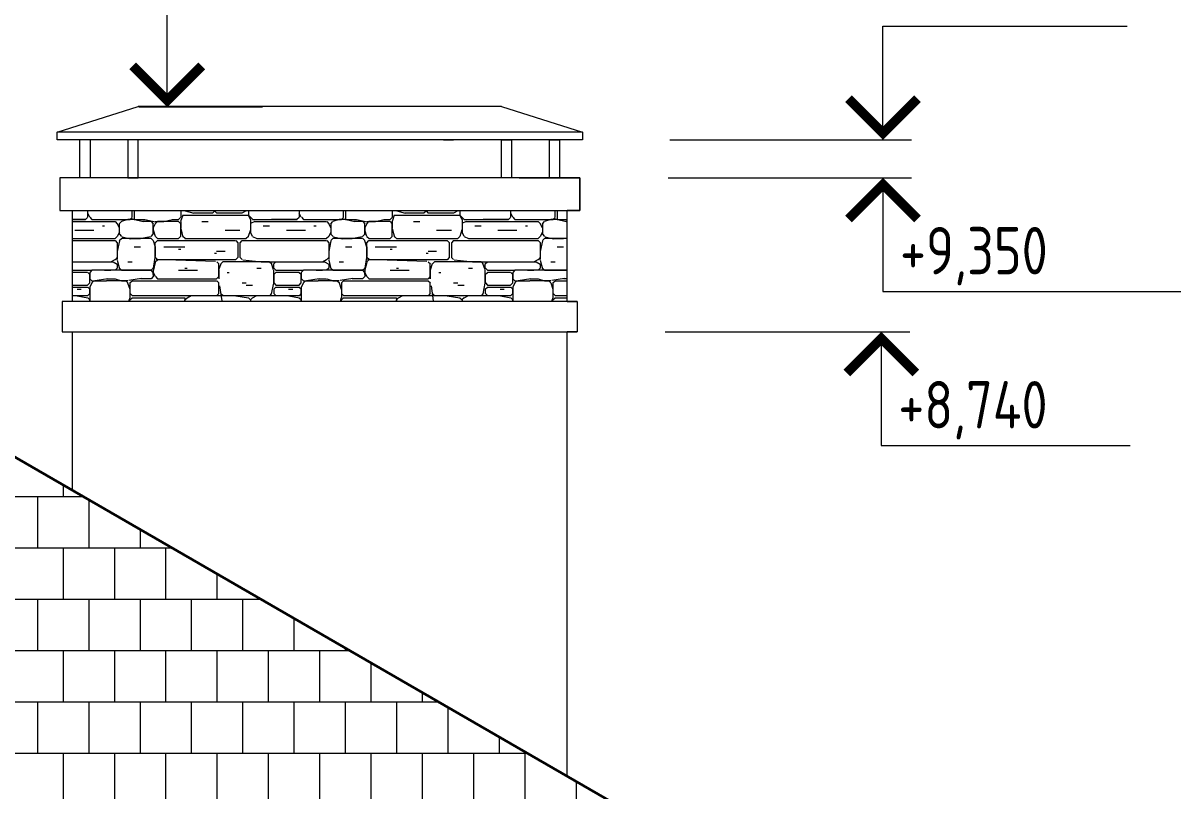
# Model space of a CAD drawing. Extents: x -12289450 to -10763036, y -7834513 to -6150123.
# Drawn here: x -11099011 to -11094425, y -7700798 to -7697759 of the extents above; entities that cross this region are included whole.
import ezdxf

# ---------------------------------------------------------------- set-up
doc = ezdxf.new("R2010")
doc.units = 0
doc.header["$LTSCALE"] = 25
doc.layers.add('008-ШТРИХОВКА', color=252, linetype='Continuous')
doc.layers.add('Крыши', color=7, linetype='Continuous')
doc.layers.add('RAZMER', color=7, linetype='Continuous', lineweight=9)
doc.styles.add('GOST 2.304', font='cs_gost2304.shx')

msp = doc.modelspace()

# ---------------------------------------------------------------- hatches: boundary and pattern name
at = {"layer": '008-ШТРИХОВКА', "lineweight": 18, "ltscale": 3}
h = msp.add_hatch(dxfattribs=at)
h.set_pattern_fill('AR-B88', color=256)
h.set_pattern_definition([(0, (-27601.4, -161115.81), (0, 203.2), []), (90, (-27601.4, -161115.81), (-101.6, 203.2), [203.2, -203.2])])
h.paths.add_polyline_path([(-11101851.8, -7698014.4), (-11101766, -7698014.4), (-11101706.3, -7698014.4), (-11101577.5, -7698015.2), (-11095676, -7701420.7), (-11100476, -7701420.7), (-11101793.6, -7700660), (-11102776, -7700092.8), (-11105076, -7701420.7), (-11106726.8, -7701420.7), (-11108676, -7701420.7), (-11104088.1, -7698771.9), (-11102776, -7698014.4), (-11102598.7, -7698014.4), (-11102342.8, -7698014.4), (-11102176, -7698014.4), (-11101981.3, -7698014.4)])
at = {"layer": 'RAZMER', "lineweight": 0, "ltscale": 4}
h = msp.add_hatch(dxfattribs=at)
h.set_pattern_fill('DSLSTN', color=251, scale=300, style=0, pattern_type=2)
h.set_pattern_definition([(180, (470011.6, -635207), (-1e-13, -837.9), [184.338, -653.562]), (0, (469198.8, -635240.5), (0, 837.9), [108.927, -728.973]), (0, (469307.8, -635282.4), (0, 837.9), [58.653, -779.247]), (315, (469299.4, -635274.06), (837.899983, -2e-13), [11.8497, -1173.11985]), (270, (469299.4, -635265.7), (837.9, -2e-13), [8.379, -829.521]), (270, (469299.4, -635248.9), (837.9, -2e-13), [16.758, -821.142]), (225, (469307.76, -635240.54), (-1e-13, -837.899983), [11.8497, -1173.11985]), (180, (469542.4, -635240.5), (-1e-13, -837.9), [234.612, -603.288]), (135, (469550.75, -635248.9), (-837.899983, 7e-14), [11.8497, -1173.11985]), (90, (469550.75, -635257.3), (-837.9, 5e-14), [8.379, -829.521]), (180, (469542.4, -634762.9), (-1e-13, -837.9), [351.918, -485.982]), (180, (469467, -634930.5), (-1e-13, -837.9), [159.201, -678.699]), (180, (469659.7, -634553.5), (-1e-13, -837.9), [343.539, -494.361]), (225, (469793.74, -635005.9), (-1e-13, -837.899983), [11.8497, -1173.11985]), (315, (469793.74, -635005.9), (837.899983, -2e-13), [11.8497, -1173.11985]), (45, (469559.1, -634704.3), (7e-14, 837.899983), [11.8497, -1173.11985]), (0, (469316.1, -634704.3), (0, 837.9), [242.991, -594.909]), (135, (469818.9, -634821.6), (-837.899983, 7e-14), [11.8497, -1173.11985]), (180, (469952.9, -634821.6), (-1e-13, -837.9), [134.064, -703.836]), (225, (469676.43, -634829.97), (-1e-13, -837.899983), [11.8497, -1173.11985]), (180, (469961.3, -634830), (-1e-13, -837.9), [284.886, -553.014]), (0, (469249.1, -635315.95), (0, 837.9), [16.758, -821.142]), (0, (469349.65, -634846.7), (0, 837.9), [8.379, -829.521]), (0, (469198.8, -634804.8), (0, 837.9), [50.274, -787.626]), (0, (469173.7, -634788.1), (0, 837.9), [16.758, -821.142]), (0, (469919.4, -634670.8), (0, 837.9), [33.516, -804.384]), (0, (469936.2, -634662.4), (0, 837.9), [67.032, -770.868]), (0, (469349.65, -635064.6), (0, 837.9), [8.379, -829.521]), (0, (469240.7, -635081.3), (0, 837.9), [75.411, -762.489]), (0, (469148.56, -635064.6), (0, 837.9), [25.137, -812.763]), (0, (469902.7, -635290.8), (0, 837.9), [16.758, -821.142]), (0, (469919.4, -635299.2), (0, 837.9), [25.137, -812.763]), (0, (469844, -635248.9), (0, 837.9), [8.379, -829.521]), (0, (469961.3, -635232.2), (0, 837.9), [16.758, -821.142]), (0, (469450.2, -635207), (0, 837.9), [16.758, -821.142]), (0, (469475.3, -635148.4), (0, 837.9), [25.137, -812.763]), (0, (469676.4, -635232.2), (0, 837.9), [8.379, -829.521]), (0, (469651.3, -635240.5), (0, 837.9), [75.411, -762.489]), (0, (469793.7, -635173.5), (0, 837.9), [8.379, -829.521]), (0, (469802.1, -635165.1), (0, 837.9), [33.516, -804.384]), (0, (469651.3, -635156.75), (0, 837.9), [8.379, -829.521]), (0, (469592.64, -635148.4), (0, 837.9), [83.79, -754.11]), (0, (469835.6, -635081.3), (0, 837.9), [58.653, -779.247]), (0, (469743.5, -635047.8), (0, 837.9), [25.137, -812.763]), (0, (469517.2, -634980.8), (0, 837.9), [8.379, -829.521]), (0, (469601, -634964), (0, 837.9), [16.758, -821.142]), (0, (469609.4, -634955.65), (0, 837.9), [16.758, -821.142]), (0, (469374.8, -634570.2), (0, 837.9), [8.379, -829.521]), (0, (469374.8, -634620.5), (0, 837.9), [50.274, -787.626]), (0, (469525.6, -634587), (0, 837.9), [16.758, -821.142]), (0, (469542.4, -634578.6), (0, 837.9), [67.032, -770.868]), (0, (469467, -634746.2), (0, 837.9), [16.758, -821.142]), (0, (469282.6, -634729.4), (0, 837.9), [25.137, -812.763]), (0, (469274.24, -634721), (0, 837.9), [108.927, -728.973]), (0, (469760.2, -634762.9), (0, 837.9), [8.379, -829.521]), (0, (469626.2, -634746.2), (0, 837.9), [8.379, -829.521]), (0, (469642.9, -634754.56), (0, 837.9), [25.137, -812.763]), (0, (469869.15, -634880.24), (0, 837.9), [41.895, -796.005]), (0, (469835.6, -634871.9), (0, 837.9), [41.895, -796.005]), (0, (469693.2, -634888.6), (0, 837.9), [16.758, -821.142]), (0, (469718.3, -634846.7), (0, 837.9), [16.758, -821.142]), (0, (469709.95, -634838.35), (0, 837.9), [16.758, -821.142]), (0, (469542.4, -634905.4), (0, 837.9), [25.137, -812.763]), (0, (469416.7, -634897), (0, 837.9), [16.758, -821.142]), (0, (469408.3, -634905.4), (0, 837.9), [16.758, -821.142]), (0, (469341.3, -634888.6), (0, 837.9), [16.758, -821.142]), (270, (469299.4, -634469.7), (837.9, -2e-13), [75.411, -762.489]), (243.43495, (469307.76, -634452.9), (3.1e-05, -837.899992), [18.736014, -1854.86532]), (251.56505, (469458.58, -634511.57), (-7e-06, -837.899987), [26.49673, -2623.1757]), (270, (469458.6, -634478.05), (837.9, -2e-13), [33.516, -804.384]), (288.43495, (469450.2, -634452.91), (837.9000444, -1675.799994), [26.49673, -2623.1757]), (333.43495, (469106.66, -635106.48), (837.899992, 3.1e-05), [18.736014, -1854.86532]), (296.56505, (469098.3, -635089.7), (837.900001, -837.900036), [18.736014, -1854.86532]), (270, (469098.3, -635056.2), (837.9, -2e-13), [33.516, -804.384]), (206.56505, (469115.04, -635047.82), (-837.900036, -837.900001), [18.736014, -1854.86532]), (26.565051, (469106.66, -634511.57), (837.900021, 837.900016), [18.736014, -1854.86532]), (348.69007, (469115.04, -634578.6), (837.8999923, 3.91e-05), [42.72469, -4229.7438]), (333.43495, (469098.3, -634570.22), (837.899992, 3.1e-05), [18.736014, -1854.86532]), (270, (469098.3, -634519.95), (837.9, -2e-13), [50.274, -787.626]), (225, (469106.66, -634511.57), (-1e-13, -837.899983), [11.8497, -1173.11985]), (0, (469106.7, -635039.44), (0, 837.9), [175.959, -661.941]), (315, (469089.9, -635022.7), (837.899983, -2e-13), [23.69939, -1161.27015]), (270, (469089.9, -634972.4), (837.9, -2e-13), [50.274, -787.626]), (243.43495, (469098.3, -634955.65), (3.1e-05, -837.899992), [18.736014, -1854.86532]), (225, (469106.66, -634947.3), (-1e-13, -837.899983), [11.8497, -1173.11985]), (194.03624, (469140.18, -634938.9), (-2513.7000764, -837.899857), [34.547505, -3420.2028]), (0, (469467, -634930.5), (0, 837.9), [16.758, -821.142]), (0, (469240.7, -635299.2), (0, 837.9), [41.895, -796.005]), (0, (469198.8, -635307.6), (0, 837.9), [92.169, -745.731]), (45, (469198.83, -634654), (7e-14, 837.899983), [23.69939, -1161.27015]), (90, (469198.8, -634687.5), (-837.9, 5e-14), [33.516, -804.384]), (135, (469207.2, -634695.9), (-837.899983, 7e-14), [11.8497, -1173.11985]), (116.56505, (469307.76, -634662.4), (-837.900001, 837.900036), [18.736014, -1854.86532]), (90, (469307.8, -634679.15), (-837.9, 5e-14), [16.758, -821.142]), (63.434949, (469299.38, -634695.9), (-1.6e-05, 837.899992), [18.736014, -1854.86532]), (288.43495, (469835.64, -634670.77), (837.9000444, -1675.799994), [26.49673, -2623.1757]), (270, (469835.6, -634662.4), (837.9, -2e-13), [8.379, -829.521]), (243.43495, (469844, -634645.63), (3.1e-05, -837.899992), [18.736014, -1854.86532]), (251.56505, (469936.18, -635081.34), (-7e-06, -837.899987), [26.49673, -2623.1757]), (270, (469936.2, -635039.44), (837.9, -2e-13), [41.895, -796.005]), (296.56505, (469927.8, -635022.7), (837.900001, -837.900036), [18.736014, -1854.86532]), (288.43495, (469550.75, -635081.34), (837.9000444, -1675.799994), [26.49673, -2623.1757]), (270, (469550.75, -635073), (837.9, -2e-13), [8.379, -829.521]), (243.43495, (469559.13, -635056.2), (3.1e-05, -837.899992), [18.736014, -1854.86532]), (243.43495, (469416.7, -635089.7), (3.1e-05, -837.899992), [18.736014, -1854.86532]), (270, (469416.7, -635073), (837.9, -2e-13), [16.758, -821.142]), (296.56505, (469408.3, -635056.2), (837.900001, -837.900036), [18.736014, -1854.86532]), (315, (469550.75, -634662.4), (837.899983, -2e-13), [23.69939, -1161.27015]), (63.434949, (469408.3, -634838.35), (-1.6e-05, 837.899992), [18.736014, -1854.86532]), (90, (469408.3, -634855.1), (-837.9, 5e-14), [16.758, -821.142]), (135, (469425.06, -634871.86), (-837.899983, 7e-14), [23.69939, -1161.27015]), (90, (469978.1, -634913.8), (-837.9, 5e-14), [75.411, -762.489]), (45, (469969.7, -634922.14), (7e-14, 837.899983), [11.8497, -1173.11985]), (270, (469927.8, -634938.9), (837.9, -2e-13), [58.653, -779.247]), (270, (469793.7, -634938.9), (837.9, -2e-13), [67.032, -770.868]), (108.43495, (470028.35, -635240.54), (-837.9000444, 1675.799994), [26.49673, -2623.1757]), (90, (470028.35, -635290.8), (-837.9, 5e-14), [50.274, -787.626]), (78.690068, (470019.97, -635332.71), (-9.9e-06, 837.8999923), [42.72469, -4229.7438]), (278.1301, (469810.5, -635274.06), (837.8997774, -5027.3998965), [59.24848, -5865.5994]), (270, (469810.5, -635240.5), (837.9, -2e-13), [33.516, -804.384]), (251.56505, (469818.88, -635215.4), (-7e-06, -837.899987), [26.49673, -2623.1757]), (333.43495, (469391.55, -635207.02), (837.899992, 3.1e-05), [18.736014, -1854.86532]), (180, (469399.9, -635240.5), (-1e-13, -837.9), [58.653, -779.247]), (0, (469307.8, -634880.24), (0, 837.9), [343.539, -494.361]), (180, (469450.2, -635282.4), (-1e-13, -837.9), [83.79, -754.11]), (189.46232, (469500.48, -635274.06), (-4189.4998786, -837.8998155), [50.96747, -5045.7792]), (180, (469542.4, -635274.06), (-1e-13, -837.9), [41.895, -796.005]), (0, (469475.3, -635240.5), (0, 837.9), [25.137, -812.763]), (0, (469358, -635240.5), (0, 837.9), [25.137, -812.763]), (180, (469215.6, -634938.9), (-1e-13, -837.9), [75.411, -762.489]), (90, (469299.4, -634930.5), (-837.9, 5e-14), [50.274, -787.626]), (63.434949, (469291, -634947.27), (-1.6e-05, 837.899992), [18.736014, -1854.86532]), (0, (469265.9, -634947.3), (0, 837.9), [25.137, -812.763]), (350.53768, (469215.59, -634938.9), (837.8999918, 3.62e-05), [50.96747, -5045.7792]), (0, (469240.7, -634947.3), (0, 837.9), [41.895, -796.005]), (350.53768, (469190.45, -634938.9), (837.8999918, 3.62e-05), [50.96747, -5045.7792]), (350.53768, (469877.53, -634503.19), (837.8999918, 3.62e-05), [50.96747, -5045.7792]), (0, (469701.6, -634503.2), (0, 837.9), [175.959, -661.941]), (26.565051, (469684.8, -634511.57), (837.900021, 837.900016), [18.736014, -1854.86532]), (0, (469467, -634511.6), (0, 837.9), [209.475, -628.425]), (0, (469425.1, -634444.5), (0, 837.9), [16.758, -821.142]), (341.56505, (469399.93, -634436.16), (837.899987, -7e-06), [26.49673, -2623.1757]), (0, (469366.4, -634436.16), (0, 837.9), [33.516, -804.384]), (9.4623222, (469316.14, -634444.53), (4189.4998465, 837.8999764), [50.96747, -5045.7792]), (348.69007, (469249.1, -634503.19), (837.8999923, 3.91e-05), [42.72469, -4229.7438]), (0, (469123.4, -634503.2), (0, 837.9), [125.685, -712.215]), (8.1301023, (469232.35, -634586.98), (5027.3998629, 837.8999792), [59.24848, -5865.5994]), (0, (469156.9, -634587), (0, 837.9), [75.411, -762.489]), (281.30993, (469299.38, -634603.74), (837.8998758, -3351.6001317), [42.72469, -4229.7438]), (270, (469299.4, -634578.6), (837.9, -2e-13), [25.137, -812.763]), (243.43495, (469307.76, -634561.84), (3.1e-05, -837.899992), [18.736014, -1854.86532]), (0, (469575.9, -634545.1), (0, 837.9), [50.274, -787.626]), (0, (469366.4, -634545.1), (0, 837.9), [41.895, -796.005]), (0, (469642.9, -634654), (0, 837.9), [16.758, -821.142]), (9.4623222, (469592.64, -634662.39), (4189.4998465, 837.8999764), [50.96747, -5045.7792]), (0, (469391.55, -634662.4), (0, 837.9), [201.096, -636.804]), (0, (469391.55, -634662.4), (0, 837.9), [58.653, -779.247]), (353.65981, (469316.14, -634654.01), (837.8999791, 3.02e-05), [75.87507, -7511.6322]), (180, (469952.9, -634628.9), (-1e-13, -837.9), [276.507, -561.393]), (0, (469676.4, -634587), (0, 837.9), [276.507, -561.393]), (0, (469818.9, -634762.9), (0, 837.9), [184.338, -653.562]), (0, (469818.9, -634712.7), (0, 837.9), [184.338, -653.562]), (0, (469701.6, -634712.7), (0, 837.9), [117.306, -720.594]), (333.43495, (469684.8, -634704.3), (837.899992, 3.1e-05), [18.736014, -1854.86532]), (348.69007, (469785.36, -634628.87), (837.8999923, 3.91e-05), [42.72469, -4229.7438]), (14.036243, (469684.81, -634637.25), (2513.7000325, 837.8999888), [34.547505, -3420.2028]), (180, (469408.3, -634922.1), (-1e-13, -837.9), [67.032, -770.868]), (0, (469190.45, -634712.7), (0, 837.9), [351.918, -485.982]), (0, (469450.2, -634771.3), (0, 837.9), [50.274, -787.626]), (0, (469316.1, -634871.9), (0, 837.9), [83.79, -754.11]), (165.96376, (469190.45, -634880.24), (-837.8999707, -6.1e-05), [34.547505, -3420.2028]), (180, (469249.1, -634880.24), (-1e-13, -837.9), [58.653, -779.247]), (187.12502, (469316.14, -634871.86), (-5865.3000122, -837.9003778), [67.55366, -6687.8121]), (0, (469156.9, -634771.3), (0, 837.9), [242.991, -594.909]), (0, (469467, -635341.1), (0, 837.9), [335.16, -502.74]), (0, (469726.7, -635274.06), (0, 837.9), [41.895, -796.005]), (0, (469467, -635282.4), (0, 837.9), [335.16, -502.74]), (296.56505, (469550.75, -635248.92), (837.900001, -837.900036), [18.736014, -1854.86532]), (270, (469550.75, -635240.5), (837.9, -2e-13), [8.379, -829.521]), (255.96376, (469559.13, -635207.02), (6.1e-05, -837.8999707), [34.547505, -3420.2028]), (0, (469567.5, -635198.64), (0, 837.9), [310.023, -527.877]), (284.03624, (469659.68, -635072.96), (837.899857, -2513.7000764), [34.547505, -3420.2028]), (270, (469659.7, -635047.8), (837.9, -2e-13), [25.137, -812.763]), (251.56505, (469668.06, -635022.69), (-7e-06, -837.899987), [26.49673, -2623.1757]), (0, (469567.5, -635123.2), (0, 837.9), [310.023, -527.877]), (180, (469902.7, -635014.3), (-1e-13, -837.9), [100.548, -737.352]), (206.56505, (469919.43, -635005.93), (-837.900036, -837.900001), [18.736014, -1854.86532]), (315, (469659.7, -634989.17), (837.899983, -2e-13), [11.8497, -1173.11985]), (270, (469659.7, -634972.4), (837.9, -2e-13), [16.758, -821.142]), (243.43495, (469668.06, -634938.9), (3.1e-05, -837.899992), [18.736014, -1854.86532]), (135, (469793.74, -634947.3), (-837.899983, 7e-14), [23.69939, -1161.27015]), (165.96376, (469709.95, -635014.3), (-837.8999707, -6.1e-05), [34.547505, -3420.2028]), (180, (469785.4, -635014.3), (-1e-13, -837.9), [75.411, -762.489]), (0, (469668.06, -635022.7), (0, 837.9), [259.749, -578.151]), (26.565051, (469383.17, -635207.02), (837.900021, 837.900016), [18.736014, -1854.86532]), (0, (469349.65, -635207), (0, 837.9), [33.516, -804.384]), (0, (469140.2, -635207), (0, 837.9), [83.79, -754.11]), (353.65981, (469064.77, -635198.645), (837.8999791, 3.02e-05), [75.87507, -7511.6322]), (0, (469064.8, -635123.2), (0, 837.9), [335.16, -502.74]), (0, (469123.4, -635114.85), (0, 837.9), [276.507, -561.393]), (0, (469115, -635047.8), (0, 837.9), [284.886, -553.014]), (260.53768, (469559.13, -635181.89), (3.62e-05, -837.8999918), [50.96747, -5045.7792]), (270, (469559.1, -635148.4), (837.9, -2e-13), [33.516, -804.384]), (288.43495, (469550.75, -635123.23), (837.9000444, -1675.799994), [26.49673, -2623.1757]), (284.03624, (469408.3, -635198.64), (837.899857, -2513.7000764), [34.547505, -3420.2028]), (270, (469408.3, -635165.1), (837.9, -2e-13), [33.516, -804.384]), (258.69007, (469416.69, -635123.23), (3.91e-05, -837.8999923), [42.72469, -4229.7438]), (45, (469542.4, -635106.5), (7e-14, 837.899983), [11.8497, -1173.11985]), (11.309932, (469500.48, -635114.85), (3351.6001025, 837.8999928), [42.72469, -4229.7438]), (0, (469458.6, -635114.85), (0, 837.9), [41.895, -796.005]), (345.96376, (469425.06, -635106.48), (837.8999707, 6.1e-05), [34.547505, -3420.2028]), (198.43495, (469450.2, -635039.44), (-1675.799994, -837.9000444), [26.49673, -2623.1757]), (180, (469475.3, -635039.44), (-1e-13, -837.9), [25.137, -812.763]), (165.96376, (469508.85, -635047.82), (-837.8999707, -6.1e-05), [34.547505, -3420.2028]), (180, (469542.4, -635047.8), (-1e-13, -837.9), [33.516, -804.384]), (0, (469450.2, -635039.44), (0, 837.9), [8.379, -829.521]), (0, (469307.8, -635039.44), (0, 837.9), [150.822, -687.078]), (345.96376, (469425.06, -634964.03), (837.8999707, 6.1e-05), [34.547505, -3420.2028]), (0, (469349.65, -634964), (0, 837.9), [75.411, -762.489]), (11.309932, (469307.76, -634972.41), (3351.6001025, 837.8999928), [42.72469, -4229.7438]), (296.56505, (469291, -635014.3), (837.900001, -837.900036), [18.736014, -1854.86532]), (270, (469291, -635005.9), (837.9, -2e-13), [8.379, -829.521]), (251.56505, (469299.38, -634980.8), (-7e-06, -837.899987), [26.49673, -2623.1757]), (270, (469475.3, -634938.9), (837.9, -2e-13), [100.548, -737.352]), (351.8699, (469408.31, -634922.14), (837.8999899, 3.95e-05), [59.24848, -5865.5994]), (0, (469366.4, -634922.1), (0, 837.9), [41.895, -796.005]), (0, (469626.2, -635039.44), (0, 837.9), [25.137, -812.763]), (14.036243, (469592.64, -635047.82), (2513.7000325, 837.8999888), [34.547505, -3420.2028]), (0, (469559.1, -635047.8), (0, 837.9), [33.516, -804.384]), (348.69007, (469517.23, -635039.44), (837.8999923, 3.91e-05), [42.72469, -4229.7438]), (0, (469475.3, -635039.44), (0, 837.9), [41.895, -796.005]), (180, (469651.3, -634930.5), (-1e-13, -837.9), [167.58, -670.32]), (14.036243, (469936.18, -634930.52), (2513.7000325, 837.8999888), [34.547505, -3420.2028]), (0, (469726.7, -634930.5), (0, 837.9), [209.475, -628.425]), (243.43495, (469810.5, -634788.07), (3.1e-05, -837.899992), [18.736014, -1854.86532]), (270, (469810.5, -634762.9), (837.9, -2e-13), [25.137, -812.763]), (281.30993, (469802.12, -634721.04), (837.8998758, -3351.6001317), [42.72469, -4229.7438]), (296.56505, (469550.75, -634788.07), (837.900001, -837.900036), [18.736014, -1854.86532]), (270, (469550.75, -634746.2), (837.9, -2e-13), [41.895, -796.005]), (251.56505, (469559.13, -634721.04), (-7e-06, -837.899987), [26.49673, -2623.1757]), (0, (469559.1, -634721), (0, 837.9), [242.991, -594.909]), (0, (469567.5, -634813.2), (0, 837.9), [226.233, -611.667]), (26.565051, (469952.94, -634821.6), (837.900021, 837.900016), [18.736014, -1854.86532]), (333.43495, (469961.32, -634829.97), (837.899992, 3.1e-05), [18.736014, -1854.86532]), (90, (469668.06, -634846.7), (-837.9, 5e-14), [8.379, -829.521]), (75.963757, (469659.68, -634880.24), (-1.7e-05, 837.8999707), [34.547505, -3420.2028]), (90, (469659.7, -634930.5), (-837.9, 5e-14), [50.274, -787.626]), (0, (469416.7, -634821.6), (0, 837.9), [234.612, -603.288]), (0, (469450.2, -634813.2), (0, 837.9), [41.895, -796.005]), (180, (469542.4, -634813.2), (-1e-13, -837.9), [125.685, -712.215]), (225, (469550.75, -634804.83), (-1e-13, -837.899983), [11.8497, -1173.11985]), (270, (469550.75, -634779.7), (837.9, -2e-13), [25.137, -812.763]), (315, (469542.4, -634771.3), (837.899983, -2e-13), [11.8497, -1173.11985]), (0, (469416.7, -634771.3), (0, 837.9), [125.685, -712.215]), (45, (469408.3, -634779.7), (7e-14, 837.899983), [11.8497, -1173.11985]), (90, (469408.3, -634804.8), (-837.9, 5e-14), [25.137, -812.763]), (135, (469416.7, -634813.2), (-837.899983, 7e-14), [11.8497, -1173.11985]), (26.565051, (469634.54, -634930.5), (837.900021, 837.900016), [18.736014, -1854.86532]), (0, (469592.64, -634930.5), (0, 837.9), [41.895, -796.005]), (0, (469307.8, -634922.1), (0, 837.9), [33.516, -804.384]), (180, (469651.3, -634871.9), (-1e-13, -837.9), [226.233, -611.667]), (180, (469969.7, -634771.3), (-1e-13, -837.9), [150.822, -687.078]), (225, (469550.75, -635265.7), (-1e-13, -837.899983), [11.8497, -1173.11985]), (45, (469291, -635299.2), (7e-14, 837.899983), [11.8497, -1173.11985]), (315, (469291, -635248.9), (837.899983, -2e-13), [11.8497, -1173.11985]), (45, (469190.45, -635257.3), (7e-14, 837.899983), [11.8497, -1173.11985]), (315, (469190.45, -635290.8), (837.899983, -2e-13), [11.8497, -1173.11985]), (45, (469190.45, -635315.95), (7e-14, 837.899983), [11.8497, -1173.11985]), (315, (469190.45, -635332.7), (837.899983, -2e-13), [11.8497, -1173.11985]), (225, (469299.4, -635332.7), (-1e-13, -837.899983), [11.8497, -1173.11985]), (315, (469291, -635307.6), (837.899983, -2e-13), [11.8497, -1173.11985]), (315, (469458.6, -635332.7), (837.899983, -2e-13), [11.8497, -1173.11985]), (45, (469458.6, -635290.8), (7e-14, 837.899983), [11.8497, -1173.11985]), (225, (470020, -635332.7), (-1e-13, -837.899983), [11.8497, -1173.11985]), (315, (470011.6, -635207), (837.899983, -2e-13), [11.8497, -1173.11985]), (45, (469818.9, -635215.4), (7e-14, 837.899983), [11.8497, -1173.11985]), (315, (469818.9, -635332.7), (837.899983, -2e-13), [11.8497, -1173.11985]), (225, (469810.5, -635332.7), (-1e-13, -837.899983), [11.8497, -1173.11985]), (315, (469802.1, -635282.43), (837.899983, -2e-13), [11.8497, -1173.11985]), (225, (469810.5, -635265.7), (-1e-13, -837.899983), [11.8497, -1173.11985]), (315, (469802.1, -635207), (837.899983, -2e-13), [11.8497, -1173.11985]), (315, (469559.1, -635265.7), (837.899983, -2e-13), [11.8497, -1173.11985]), (45, (469559.1, -635207), (7e-14, 837.899983), [11.8497, -1173.11985]), (45, (469542.4, -635240.54), (7e-14, 837.899983), [11.8497, -1173.11985]), (315, (469416.7, -635232.16), (837.899983, -2e-13), [11.8497, -1173.11985]), (225, (469408.3, -635232.16), (-1e-13, -837.899983), [11.8497, -1173.11985]), (315, (469190.45, -635232.16), (837.899983, -2e-13), [11.8497, -1173.11985]), (45, (469190.45, -635215.4), (7e-14, 837.899983), [11.8497, -1173.11985]), (135, (469567.5, -635198.64), (-837.899983, 7e-14), [11.8497, -1173.11985]), (225, (469885.9, -635190.27), (-1e-13, -837.899983), [11.8497, -1173.11985]), (315, (469877.53, -635123.23), (837.899983, -2e-13), [11.8497, -1173.11985]), (45, (469559.1, -635131.6), (7e-14, 837.899983), [11.8497, -1173.11985]), (315, (469542.4, -635114.85), (837.899983, -2e-13), [11.8497, -1173.11985]), (315, (469542.4, -635047.8), (837.899983, -2e-13), [11.8497, -1173.11985]), (45, (469416.7, -635056.2), (7e-14, 837.899983), [11.8497, -1173.11985]), (315, (469416.7, -635098.1), (837.899983, -2e-13), [11.8497, -1173.11985]), (45, (469416.7, -635123.23), (7e-14, 837.899983), [11.8497, -1173.11985]), (225, (469408.3, -635190.27), (-1e-13, -837.899983), [11.8497, -1173.11985]), (315, (469056.4, -635190.27), (837.899983, -2e-13), [11.8497, -1173.11985]), (225, (469064.77, -635123.23), (-1e-13, -837.899983), [11.8497, -1173.11985]), (315, (469399.9, -635123.23), (837.899983, -2e-13), [11.8497, -1173.11985]), (225, (469408.3, -635106.5), (-1e-13, -837.899983), [11.8497, -1173.11985]), (315, (469399.9, -635047.8), (837.899983, -2e-13), [11.8497, -1173.11985]), (225, (469291, -635031.06), (-1e-13, -837.899983), [11.8497, -1173.11985]), (315, (469282.6, -634947.3), (837.899983, -2e-13), [11.8497, -1173.11985]), (45, (469148.56, -634888.6), (7e-14, 837.899983), [11.8497, -1173.11985]), (315, (469148.56, -634930.5), (837.899983, -2e-13), [11.8497, -1173.11985]), (45, (469475.34, -634938.9), (7e-14, 837.899983), [11.8497, -1173.11985]), (45, (469458.6, -635039.44), (7e-14, 837.899983), [11.8497, -1173.11985]), (315, (469299.4, -635031.06), (837.899983, -2e-13), [11.8497, -1173.11985]), (45, (469299.4, -634980.8), (7e-14, 837.899983), [11.8497, -1173.11985]), (315, (469458.6, -634972.4), (837.899983, -2e-13), [11.8497, -1173.11985]), (225, (469475.34, -634955.65), (-1e-13, -837.899983), [11.8497, -1173.11985]), (315, (469466.96, -634930.5), (837.899983, -2e-13), [11.8497, -1173.11985]), (315, (469299.4, -634955.65), (837.899983, -2e-13), [11.8497, -1173.11985]), (45, (469299.4, -634938.9), (7e-14, 837.899983), [11.8497, -1173.11985]), (315, (469299.4, -634913.76), (837.899983, -2e-13), [11.8497, -1173.11985]), (45, (469299.4, -634888.6), (7e-14, 837.899983), [11.8497, -1173.11985]), (315, (469651.3, -634880.24), (837.899983, -2e-13), [11.8497, -1173.11985]), (225, (469659.7, -634913.76), (-1e-13, -837.899983), [11.8497, -1173.11985]), (315, (469651.3, -634930.5), (837.899983, -2e-13), [11.8497, -1173.11985]), (45, (469651.3, -635039.44), (7e-14, 837.899983), [11.8497, -1173.11985]), (45, (469651.3, -635114.85), (7e-14, 837.899983), [11.8497, -1173.11985]), (315, (469559.1, -635106.5), (837.899983, -2e-13), [11.8497, -1173.11985]), (45, (469559.1, -635056.2), (7e-14, 837.899983), [11.8497, -1173.11985]), (315, (469651.3, -635047.8), (837.899983, -2e-13), [11.8497, -1173.11985]), (135, (469676.43, -635114.85), (-837.899983, 7e-14), [11.8497, -1173.11985]), (225, (469927.8, -635106.5), (-1e-13, -837.899983), [11.8497, -1173.11985]), (315, (469668.06, -634997.55), (837.899983, -2e-13), [11.8497, -1173.11985]), (45, (469668.06, -634938.9), (7e-14, 837.899983), [11.8497, -1173.11985]), (45, (469919.4, -635005.9), (7e-14, 837.899983), [11.8497, -1173.11985]), (45, (469793.74, -634938.9), (7e-14, 837.899983), [11.8497, -1173.11985]), (315, (469919.4, -634930.5), (837.899983, -2e-13), [11.8497, -1173.11985]), (135, (469978.1, -634779.7), (-837.899983, 7e-14), [11.8497, -1173.11985]), (45, (469969.7, -634813.2), (7e-14, 837.899983), [11.8497, -1173.11985]), (225, (469659.7, -634863.5), (-1e-13, -837.899983), [11.8497, -1173.11985]), (315, (469651.3, -634821.6), (837.899983, -2e-13), [11.8497, -1173.11985]), (135, (470011.6, -634721.04), (-837.899983, 7e-14), [11.8497, -1173.11985]), (45, (470003.2, -634762.94), (7e-14, 837.899983), [11.8497, -1173.11985]), (315, (469810.5, -634754.56), (837.899983, -2e-13), [11.8497, -1173.11985]), (45, (469810.5, -634721.04), (7e-14, 837.899983), [11.8497, -1173.11985]), (45, (469810.5, -634779.7), (7e-14, 837.899983), [11.8497, -1173.11985]), (225, (469802.1, -634804.83), (-1e-13, -837.899983), [11.8497, -1173.11985]), (315, (469559.1, -634804.83), (837.899983, -2e-13), [11.8497, -1173.11985]), (225, (469408.3, -634863.5), (-1e-13, -837.899983), [11.8497, -1173.11985]), (315, (469148.56, -634863.5), (837.899983, -2e-13), [11.8497, -1173.11985]), (45, (469148.56, -634779.7), (7e-14, 837.899983), [11.8497, -1173.11985]), (315, (469399.9, -634771.3), (837.899983, -2e-13), [11.8497, -1173.11985]), (225, (469550.75, -634754.56), (-1e-13, -837.899983), [11.8497, -1173.11985]), (315, (469542.4, -634712.66), (837.899983, -2e-13), [11.8497, -1173.11985]), (315, (469182.1, -634754.56), (837.899983, -2e-13), [11.8497, -1173.11985]), (225, (469190.45, -634712.66), (-1e-13, -837.899983), [11.8497, -1173.11985]), (315, (469131.8, -634620.5), (837.899983, -2e-13), [11.8497, -1173.11985]), (45, (469131.8, -634595.36), (7e-14, 837.899983), [11.8497, -1173.11985]), (315, (469291, -634511.57), (837.899983, -2e-13), [11.8497, -1173.11985]), (225, (469299.4, -634570.2), (-1e-13, -837.899983), [11.8497, -1173.11985]), (315, (469291, -634587), (837.899983, -2e-13), [11.8497, -1173.11985]), (225, (469299.4, -634620.5), (-1e-13, -837.899983), [11.8497, -1173.11985]), (315, (469207.2, -634695.9), (837.899983, -2e-13), [11.8497, -1173.11985]), (225, (469299.4, -634695.9), (-1e-13, -837.899983), [11.8497, -1173.11985]), (315, (469291, -634637.25), (837.899983, -2e-13), [11.8497, -1173.11985]), (315, (469307.76, -634695.9), (837.899983, -2e-13), [11.8497, -1173.11985]), (45, (469307.76, -634670.77), (7e-14, 837.899983), [11.8497, -1173.11985]), (315, (469550.75, -634662.4), (837.899983, -2e-13), [11.8497, -1173.11985]), (315, (469567.5, -634704.3), (837.899983, -2e-13), [11.8497, -1173.11985]), (45, (469567.5, -634670.77), (7e-14, 837.899983), [11.8497, -1173.11985]), (225, (469676.43, -634704.3), (-1e-13, -837.899983), [11.8497, -1173.11985]), (315, (469668.06, -634662.4), (837.899983, -2e-13), [11.8497, -1173.11985]), (315, (469676.43, -634695.9), (837.899983, -2e-13), [11.8497, -1173.11985]), (225, (469835.64, -634695.9), (-1e-13, -837.899983), [23.69939, -1161.27015]), (315, (469844, -634695.9), (837.899983, -2e-13), [11.8497, -1173.11985]), (225, (470036.73, -634695.9), (-1e-13, -837.899983), [11.8497, -1173.11985]), (315, (470028.35, -634637.25), (837.899983, -2e-13), [11.8497, -1173.11985]), (45, (469844, -634645.63), (7e-14, 837.899983), [11.8497, -1173.11985]), (315, (469827.26, -634637.25), (837.899983, -2e-13), [11.8497, -1173.11985]), (45, (469676.43, -634645.63), (7e-14, 837.899983), [11.8497, -1173.11985]), (45, (469659.7, -634654), (7e-14, 837.899983), [11.8497, -1173.11985]), (315, (469307.76, -634645.63), (837.899983, -2e-13), [11.8497, -1173.11985]), (225, (469316.14, -634553.46), (-1e-13, -837.899983), [11.8497, -1173.11985]), (315, (469659.7, -634553.46), (837.899983, -2e-13), [11.8497, -1173.11985]), (225, (469676.43, -634536.7), (-1e-13, -837.899983), [11.8497, -1173.11985]), (315, (469458.6, -634536.7), (837.899983, -2e-13), [11.8497, -1173.11985]), (45, (469458.6, -634519.95), (7e-14, 837.899983), [11.8497, -1173.11985]), (45, (469441.8, -634545.1), (7e-14, 837.899983), [11.8497, -1173.11985]), (45, (469307.76, -634452.9), (7e-14, 837.899983), [11.8497, -1173.11985]), (315, (469441.8, -634444.53), (837.899983, -2e-13), [11.8497, -1173.11985]), (45, (469952.94, -634628.9), (7e-14, 837.899983), [11.8497, -1173.11985]), (315, (469668.06, -634620.5), (837.899983, -2e-13), [11.8497, -1173.11985]), (225, (469676.43, -634587), (-1e-13, -837.899983), [11.8497, -1173.11985]), (315, (469952.94, -634587), (837.899983, -2e-13), [11.8497, -1173.11985]), (45, (469927.8, -634578.6), (7e-14, 837.899983), [11.8497, -1173.11985]), (315, (469676.43, -634570.2), (837.899983, -2e-13), [11.8497, -1173.11985]), (45, (469676.43, -634519.95), (7e-14, 837.899983), [11.8497, -1173.11985]), (315, (469927.8, -634511.57), (837.899983, -2e-13), [11.8497, -1173.11985]), (270, (469056.4, -635131.6), (837.9, -2e-13), [58.653, -779.247]), (270, (469299.4, -634528.3), (837.9, -2e-13), [41.895, -796.005]), (270, (469668.06, -634561.8), (837.9, -2e-13), [83.79, -754.11]), (270, (469676.4, -634645.6), (837.9, -2e-13), [58.653, -779.247]), (90, (469835.6, -634695.9), (-837.9, 5e-14), [50.274, -787.626]), (0, (469316.1, -634662.4), (0, 837.9), [234.612, -603.288]), (90, (469307.8, -634695.9), (-837.9, 5e-14), [25.137, -812.763]), (0, (469575.9, -634662.4), (0, 837.9), [92.169, -745.731]), (270, (469676.4, -634670.8), (837.9, -2e-13), [25.137, -812.763]), (90, (469567.5, -634704.3), (-837.9, 5e-14), [33.516, -804.384]), (270, (469408.3, -634779.7), (837.9, -2e-13), [83.79, -754.11]), (270, (469148.56, -634779.7), (837.9, -2e-13), [83.79, -754.11]), (270, (469182.1, -634721), (837.9, -2e-13), [33.516, -804.384]), (90, (469978.1, -634804.8), (-837.9, 5e-14), [25.137, -812.763]), (270, (469810.5, -634779.7), (837.9, -2e-13), [33.516, -804.384]), (90, (470011.6, -634754.56), (-837.9, 5e-14), [33.516, -804.384]), (0, (469852.4, -634637.25), (0, 837.9), [167.58, -670.32]), (270, (470036.7, -634645.6), (837.9, -2e-13), [50.274, -787.626]), (0, (469215.6, -634704.3), (0, 837.9), [75.411, -762.489]), (270, (469131.8, -634595.36), (837.9, -2e-13), [25.137, -812.763]), (270, (469668.06, -634595.36), (837.9, -2e-13), [25.137, -812.763]), (0, (469575.9, -634712.7), (0, 837.9), [92.169, -745.731]), (180, (469291, -634637.25), (-1e-13, -837.9), [75.411, -762.489]), (180, (470028.35, -634637.25), (-1e-13, -837.9), [8.379, -829.521]), (180, (470028.35, -634704.3), (-1e-13, -837.9), [8.379, -829.521]), (0, (469182.1, -634628.9), (0, 837.9), [108.927, -728.973]), (90, (469299.4, -634620.5), (-837.9, 5e-14), [25.137, -812.763]), (180, (469291, -634587), (-1e-13, -837.9), [108.927, -728.973]), (270, (469550.75, -634721), (837.9, -2e-13), [33.516, -804.384]), (270, (469961.3, -634595.36), (837.9, -2e-13), [25.137, -812.763]), (0, (469140.2, -634587), (0, 837.9), [41.895, -796.005]), (0, (469140.2, -634628.9), (0, 837.9), [41.895, -796.005]), (0, (469852.4, -634704.3), (0, 837.9), [167.58, -670.32]), (270, (469810.5, -634721), (837.9, -2e-13), [33.516, -804.384]), (90, (469659.7, -634913.8), (-837.9, 5e-14), [25.137, -812.763]), (180, (469299.4, -634880.24), (-1e-13, -837.9), [117.306, -720.594]), (270, (469659.7, -634830), (837.9, -2e-13), [33.516, -804.384]), (270, (469291, -634955.65), (837.9, -2e-13), [75.411, -762.489]), (180, (469282.6, -635039.44), (-1e-13, -837.9), [100.548, -737.352]), (270, (469408.3, -635131.6), (837.9, -2e-13), [58.653, -779.247]), (0, (469299.4, -634545.1), (0, 837.9), [142.443, -695.457]), (270, (469190.45, -635257.3), (837.9, -2e-13), [33.516, -804.384]), (0, (469198.8, -635341.1), (0, 837.9), [92.169, -745.731]), (90, (469299.4, -635332.7), (-837.9, 5e-14), [16.758, -821.142]), (180, (469291, -635248.9), (-1e-13, -837.9), [92.169, -745.731]), (270, (469458.6, -634528.3), (837.9, -2e-13), [8.379, -829.521]), (0, (469467, -634545.1), (0, 837.9), [201.096, -636.804]), (90, (469676.4, -634536.7), (-837.9, 5e-14), [8.379, -829.521]), (90, (469458.6, -634528.3), (-837.9, 5e-14), [8.379, -829.521]), (270, (469676.4, -634511.6), (837.9, -2e-13), [16.758, -821.142]), (270, (469676.4, -634528.3), (837.9, -2e-13), [41.895, -796.005]), (0, (469684.8, -634578.6), (0, 837.9), [242.991, -594.909]), (90, (469936.2, -634570.2), (-837.9, 5e-14), [41.895, -796.005]), (90, (469676.4, -634528.3), (-837.9, 5e-14), [8.379, -829.521]), (270, (469936.2, -634519.95), (837.9, -2e-13), [8.379, -829.521]), (0, (469827.26, -635341.1), (0, 837.9), [184.338, -653.562]), (90, (469299.4, -634528.3), (-837.9, 5e-14), [8.379, -829.521]), (0, (469198.8, -635299.2), (0, 837.9), [92.169, -745.731]), (270, (469190.45, -635315.95), (837.9, -2e-13), [16.758, -821.142]), (90, (469299.4, -635290.8), (-837.9, 5e-14), [33.516, -804.384]), (270, (469458.6, -635290.8), (837.9, -2e-13), [41.895, -796.005]), (90, (469810.5, -635332.7), (-837.9, 5e-14), [41.895, -796.005]), (270, (469408.3, -635215.4), (837.9, -2e-13), [16.758, -821.142]), (90, (469190.45, -635232.2), (-837.9, 5e-14), [16.758, -821.142]), (0, (469198.8, -635207), (0, 837.9), [192.717, -645.183]), (270, (469550.75, -635257.3), (837.9, -2e-13), [8.379, -829.521]), (90, (469299.4, -635265.7), (-837.9, 5e-14), [8.379, -829.521]), (0, (469567.5, -635274.06), (0, 837.9), [234.612, -603.288]), (90, (469810.5, -635265.7), (-837.9, 5e-14), [50.274, -787.626]), (177.95459, (469802.12, -635207.024), (-837.900014315, 2.3127e-05), [234.761574, -23241.396]), (0, (469567.5, -635114.85), (0, 837.9), [83.79, -754.11]), (90, (469659.7, -635106.5), (-837.9, 5e-14), [50.274, -787.626]), (180, (469651.3, -635047.8), (-1e-13, -837.9), [83.79, -754.11]), (0, (469676.4, -635114.85), (0, 837.9), [242.991, -594.909]), (180, (469777, -634930.5), (-1e-13, -837.9), [117.306, -720.594]), (90, (469550.75, -635098.1), (-837.9, 5e-14), [41.895, -796.005]), (270, (469416.7, -635056.2), (837.9, -2e-13), [41.895, -796.005]), (90, (469559.1, -635190.3), (-837.9, 5e-14), [58.653, -779.247]), (270, (469885.9, -635131.6), (837.9, -2e-13), [58.653, -779.247]), (180, (469542.4, -635114.85), (-1e-13, -837.9), [117.306, -720.594]), (0, (469425.1, -635240.5), (0, 837.9), [117.306, -720.594]), (180, (469182.1, -634880.24), (-1e-13, -837.9), [25.137, -812.763]), (270, (469148.56, -634888.6), (837.9, -2e-13), [41.895, -796.005]), (90, (469299.4, -634913.8), (-837.9, 5e-14), [25.137, -812.763]), (90, (469467, -635031.1), (-837.9, 5e-14), [50.274, -787.626]), (270, (469299.4, -634938.9), (837.9, -2e-13), [16.758, -821.142]), (0, (469307.8, -634964), (0, 837.9), [159.201, -678.699]), (90, (469475.3, -634955.65), (-837.9, 5e-14), [16.758, -821.142]), (270, (469659.7, -634938.9), (837.9, -2e-13), [92.169, -745.731])])
h.paths.add_polyline_path([(-11097024.3, -7698860.7), (-11096856, -7698860.7), (-11096856, -7698500.7), (-11098816, -7698500.7), (-11098816, -7698860.7), (-11097783.6, -7698860.7)])

# ---------------------------------------------------------------- linework, layer by layer
at = {"layer": 'RAZMER', "linetype": 'Continuous', "lineweight": 0, "ltscale": 75}
for p, q in [((-11098440.2, -7698091.1), (-11098440.2, -7697641.1)), ((-11095605.1, -7698220.7), (-11095605.1, -7697770.7)), ((-11095605.1, -7697770.7), (-11094637.6, -7697770.7)), ((-11098063.5, -7698091.1), (-11098552.7, -7698091.1)), ((-11096448.8, -7698220.7), (-11095492.6, -7698220.7)), ((-11096456, -7698370.7), (-11095492.6, -7698370.7)), ((-11095605.1, -7698370.7), (-11095605.1, -7698820.7)), ((-11095605.1, -7698820.7), (-11094425.1, -7698820.7)), ((-11096467.6, -7698980.7), (-11095499.3, -7698980.7)), ((-11095611.8, -7698980.7), (-11095611.8, -7699430.7)), ((-11095611.8, -7699430.7), (-11094625.5, -7699430.7))]:
    msp.add_line(p, q, dxfattribs=at)
at = {"layer": 'RAZMER', "lineweight": 0, "ltscale": 4}
for p, q in [((-11098876, -7698190.7), (-11098556, -7698089.1)), ((-11097116, -7698089.1), (-11096796, -7698190.7)), ((-11098876, -7698220.7), (-11098876, -7698190.7)), ((-11096796, -7698190.7), (-11098876, -7698190.7)), ((-11096796, -7698220.7), (-11098876, -7698220.7)), ((-11098786, -7698370.7), (-11098786, -7698220.7)), ((-11098746, -7698220.7), (-11098746, -7698370.7)), ((-11097436, -7698220.7), (-11097436, -7698220.7)), ((-11097436, -7698220.7), (-11097436, -7698220.7)), ((-11097346, -7698220.7), (-11097346, -7698220.7)), ((-11097346, -7698220.7), (-11097306, -7698220.7)), ((-11096796, -7698190.7), (-11096796, -7698190.7)), ((-11096796, -7698190.7), (-11096796, -7698220.7)), ((-11098866, -7698370.7), (-11098866, -7698500.7)), ((-11096806, -7698370.7), (-11098866, -7698370.7)), ((-11097186, -7698370.7), (-11097426, -7698370.7)), ((-11097306, -7698370.7), (-11097346, -7698370.7)), ((-11096806, -7698500.7), (-11096806, -7698370.7)), ((-11098866, -7698500.7), (-11096806, -7698500.7)), ((-11098816, -7698860.7), (-11098816, -7698500.7)), ((-11096856, -7698500.7), (-11096806, -7698500.7)), ((-11096816, -7698860.7), (-11098856, -7698860.7)), ((-11098856, -7698860.7), (-11098856, -7698980.7)), ((-11098856, -7698980.7), (-11096816, -7698980.7)), ((-11098816, -7699607.8), (-11098816, -7698980.7))]:
    msp.add_line(p, q, dxfattribs=at)
at = {"layer": 'RAZMER', "linetype": 'Continuous', "lineweight": 0, "ltscale": 75, "const_width": 37.5}
for points in [[(-11098577, -7697927.9), (-11098440.2, -7698064.6), (-11098303.5, -7697927.9)], [(-11095741.9, -7698057.5), (-11095605.1, -7698194.2), (-11095468.4, -7698057.5)], [(-11095468.4, -7698534), (-11095605.1, -7698397.2), (-11095741.9, -7698534)], [(-11095475, -7699144), (-11095611.8, -7699007.2), (-11095748.5, -7699144)]]:
    msp.add_lwpolyline(points, dxfattribs=at)
at = {"layer": 'RAZMER', "lineweight": 0, "ltscale": 4}
for points in [[(-11097116, -7698089.1), (-11098556, -7698089.1)], [(-11098556, -7698370.7), (-11098556, -7698220.7), (-11098556, -7698220.7), (-11098596, -7698220.7), (-11098596, -7698370.7), (-11098556, -7698370.7)], [(-11097116, -7698370.7), (-11097116, -7698220.7), (-11097116, -7698220.7), (-11097076, -7698220.7), (-11097076, -7698370.7), (-11097116, -7698370.7)], [(-11096926, -7698370.7), (-11096926, -7698220.7), (-11096926, -7698220.7), (-11096886, -7698220.7), (-11096886, -7698370.7), (-11096926, -7698370.7)], [(-11097046, -7698370.7), (-11096806, -7698370.7), (-11096806, -7698500.7), (-11096856, -7698500.7)], [(-11096856, -7698860.7), (-11096856, -7698500.7)], [(-11096856, -7698860.7), (-11096816, -7698860.7), (-11096816, -7698980.7), (-11096856, -7698980.7)], [(-11096856, -7700739.4), (-11096856, -7698980.7)]]:
    msp.add_lwpolyline(points, dxfattribs=at)
at = {"layer": 'Крыши', "lineweight": 30, "ltscale": 3}
msp.add_line((-11101576, -7698014.4), (-11095676, -7701420.7), dxfattribs=at)

# ---------------------------------------------------------------- texts
at = {"layer": 'RAZMER', "linetype": 'Continuous', "lineweight": 0, "ltscale": 75, "style": 'GOST 2.304'}
for s, p in [('+9,350', (-11095537.6, -7698753.2)), ('+8,740', (-11095544.3, -7699363.2))]:
    msp.add_text(s, height=187.5, dxfattribs=at).set_placement(p)

doc.saveas('drawing.dxf')
